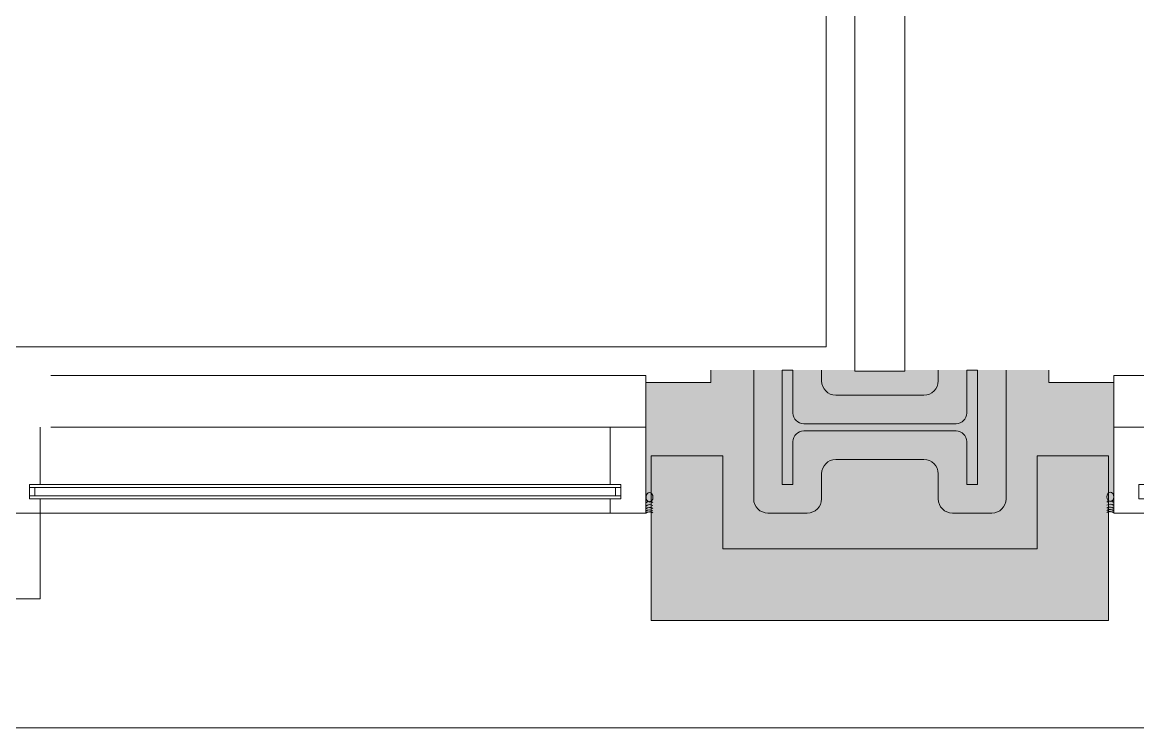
# Model space of a CAD drawing. Header units: inches. Extents: x 1 to 4637, y -664 to 702.
# Drawn here: x 1888 to 1966.1, y -663.6 to -614.3 of the extents above; entities that cross this region are included whole.
import ezdxf

# ---------------------------------------------------------------- set-up
doc = ezdxf.new("R2010")
doc.units = ezdxf.units.IN
doc.header["$MEASUREMENT"] = 0
for name, color, linetype, lineweight in [('B-BASE', 7, 'Continuous', 9), ('I-FURN', 30, 'Continuous', 9), ('I-WALL', 2, 'Continuous', 9), ('NABCA_dwg', 8, 'Continuous', 9), ('NB-PART-GWB', 7, 'Continuous', 9), ('NB-ROD-SEAL', 7, 'Continuous', 9), ('NB-WALL-EXT', 7, 'Continuous', 9), ('NB-WIND-EXT', 7, 'Continuous', 9), ('NB-WIND-MULL', 7, 'Continuous', 9), ('NB-WIND-SILL', 7, 'Continuous', 9)]:
    doc.layers.add(name, color=color, linetype=linetype, lineweight=lineweight)

# ---------------------------------------------------------------- blocks, each defined once
blk = doc.blocks.new('Desk - Group 3 - No Side Chairs-V20-New Construction - Tel_Data_Elec Plan')
at = {"layer": 'I-FURN'}
for p, q in [((0, 48), (0, 72)), ((0, 72), (72, 72))]:
    blk.add_line(p, q, dxfattribs=at)
blk = doc.blocks.new('NABCA_dwg_MA-2900-8th-120718_dwg-2391440-New Construction - Test Fit Plan-2421454-New Construction - Tel_Data_Elec Plan')
at = {"layer": 'B-BASE'}
blk.add_hatch(color=256, dxfattribs=at).paths.add_polyline_path([(-7437.212, -3896.601), (-7437.212, -3889.101), (-7436.837, -3889.101), (-7436.837, -3879.976), (-7441.382, -3879.976), (-7441.382, -3879.101), (-7451.462, -3879.101), (-7451.462, -3879.164), (-7454.962, -3879.164), (-7454.962, -3879.101), (-7465.042, -3879.101), (-7465.042, -3879.976), (-7469.587, -3879.976), (-7469.587, -3889.101), (-7469.212, -3889.101), (-7469.212, -3896.601), (-7451.462, -3896.601)], flags=0)
for p, q in [((-7462.042, -3888.099), (-7462.042, -3879.101)), ((-7457.292, -3879.101), (-7457.292, -3879.851)), ((-7449.132, -3879.851), (-7449.132, -3879.101)), ((-7444.382, -3879.101), (-7444.382, -3888.099)), ((-7456.292, -3880.851), (-7450.132, -3880.851)), ((-7458.542, -3882.851), (-7447.882, -3882.851)), ((-7447.882, -3883.351), (-7458.542, -3883.351)), ((-7450.132, -3885.351), (-7456.292, -3885.351)), ((-7457.292, -3886.351), (-7457.292, -3888.099)), ((-7449.132, -3888.099), (-7449.132, -3886.351)), ((-7458.292, -3889.099), (-7461.042, -3889.099)), ((-7445.382, -3889.099), (-7448.132, -3889.099))]:
    blk.add_line(p, q, dxfattribs=at)
at = {"layer": 'B-BASE', "flags": 128}
for points in [[(-5935.212, -3896.601), (-5935.212, -3904.101), (-8374.212, -3904.101), (-8374.212, -2881.078), (-8378.212, -2881.078), (-8378.212, -2538.101), (-5818.212, -2538.101), (-5818.212, -2548.101)], [(-7459.292, -3884.101), (-7459.292, -3887.099), (-7460.042, -3887.099), (-7460.042, -3879.104), (-7459.292, -3879.104), (-7459.292, -3882.101)], [(-7447.132, -3882.101), (-7447.132, -3879.104), (-7446.382, -3879.104), (-7446.382, -3887.099), (-7447.132, -3887.099), (-7447.132, -3884.101)]]:
    blk.add_lwpolyline(points, dxfattribs=at)
at = {"layer": 'B-BASE'}
for centre, radius, start, end in [((-7456.292, -3879.851), 1, 180, 270), ((-7450.132, -3879.851), 1, 270, 0), ((-7458.542, -3882.101), 0.75, 180, 270), ((-7447.882, -3882.101), 0.75, 270, 0), ((-7458.542, -3884.101), 0.75, 90, 180), ((-7447.882, -3884.101), 0.75, 0, 90), ((-7456.292, -3886.351), 1, 90, 180), ((-7450.132, -3886.351), 1, 0, 90), ((-7461.042, -3888.099), 1, 180, 270), ((-7458.292, -3888.099), 1, 270, 0), ((-7448.132, -3888.099), 1, 180, 270), ((-7445.382, -3888.099), 1, 270, 0)]:
    blk.add_arc(centre, radius, start, end, dxfattribs=at)
at = {"layer": 'NB-PART-GWB', "flags": 128}
for points in [[(-7469.587, -3884.101), (-7469.587, -3879.976), (-7465.042, -3879.976), (-7465.042, -3879.101)], [(-7441.382, -3879.101), (-7441.382, -3879.976), (-7436.837, -3879.976), (-7436.837, -3884.101)]]:
    blk.add_lwpolyline(points, dxfattribs=at)
at = {"layer": 'NB-ROD-SEAL'}
for centre, start, end in [((-7469.318, -3888.699), 56.64777, 129.97822), ((-7469.318, -3888.925), 56.64777, 129.97822), ((-7437.107, -3888.672), 50.02178, 123.35223), ((-7437.107, -3888.898), 50.02178, 123.35223), ((-7469.318, -3889.119), 56.64777, 129.97822), ((-7469.318, -3889.287), 56.64777, 129.97822), ((-7469.318, -3889.423), 56.64777, 129.97822), ((-7437.107, -3889.092), 50.02178, 123.35223), ((-7437.107, -3889.26), 50.02178, 123.35223), ((-7437.107, -3889.396), 50.02178, 123.35223)]:
    blk.add_arc(centre, 0.419, start, end, dxfattribs=at)
for centre in [(-7469.332, -3887.99), (-7437.092, -3887.963)]:
    blk.add_ellipse(centre, major_axis=(0, 0.333), ratio=0.724983, dxfattribs=at)
at = {"layer": 'NB-WALL-EXT', "flags": 128}
blk.add_lwpolyline([(-7469.212, -3896.601), (-7437.212, -3896.601), (-7437.212, -3885.101), (-7442.212, -3885.101), (-7442.212, -3891.601), (-7464.212, -3891.601), (-7464.212, -3885.101), (-7469.212, -3885.101)], close=True, dxfattribs=at)
at = {"layer": 'NB-WIND-EXT'}
for p, q in [((-7512.712, -3887.301), (-7471.337, -3887.301)), ((-7512.337, -3887.301), (-7512.337, -3887.901)), ((-7511.962, -3887.101), (-7471.337, -3887.101)), ((-7471.712, -3887.901), (-7471.712, -3887.301)), ((-7512.712, -3887.901), (-7471.337, -3887.901)), ((-7511.962, -3888.101), (-7471.337, -3888.101))]:
    blk.add_line(p, q, dxfattribs=at)
at = {"layer": 'NB-WIND-MULL', "flags": 128}
blk.add_lwpolyline([(-7514.462, -3883.101), (-7514.462, -3889.101), (-7511.962, -3889.101), (-7511.962, -3888.101), (-7512.712, -3888.101), (-7512.712, -3887.101), (-7511.962, -3887.101), (-7511.962, -3883.101)], dxfattribs=at)
for points in [[(-7472.087, -3889.101), (-7472.087, -3888.101), (-7471.337, -3888.101), (-7471.337, -3887.101), (-7472.087, -3887.101), (-7472.087, -3883.101), (-7469.587, -3883.101), (-7469.587, -3889.101)], [(-7434.337, -3889.101), (-7434.337, -3888.101), (-7435.087, -3888.101), (-7435.087, -3887.101), (-7434.337, -3887.101), (-7434.337, -3883.101), (-7436.837, -3883.101), (-7436.837, -3889.101)], [(-7514.462, -3895.101), (-7514.462, -3894.101), (-7513.712, -3894.101), (-7513.712, -3893.101), (-7514.462, -3893.101), (-7514.462, -3889.101), (-7511.962, -3889.101), (-7511.962, -3895.101)]]:
    blk.add_lwpolyline(points, close=True, dxfattribs=at)
at = {"layer": 'NB-WIND-SILL'}
for p, q in [((-7511.212, -3883.101), (-7472.087, -3883.101)), ((-7511.962, -3889.101), (-7472.087, -3889.101))]:
    blk.add_line(p, q, dxfattribs=at)
at = {"layer": 'NB-WIND-SILL', "flags": 128}
for points in [[(-7469.587, -3879.976), (-7469.587, -3879.476), (-7511.212, -3879.476)], [(-7395.212, -3879.476), (-7436.837, -3879.476), (-7436.837, -3879.976)]]:
    blk.add_lwpolyline(points, dxfattribs=at)
blk = doc.blocks.new('NABCA_dwg-2391440-New Construction - Tel_Data_Elec Plan')
blk.add_blockref('NABCA_dwg_MA-2900-8th-120718_dwg-2391440-New Construction - Test Fit Plan-2421454-New Construction - Tel_Data_Elec Plan', (10102.485, 3240.498))

msp = doc.modelspace()

# ---------------------------------------------------------------- linework, layer by layer
at = {"layer": 'I-WALL', "color": 250, "lineweight": 20}
for p, q in [((1946.286, -494.728), (1946.286, -638.665)), ((1949.786, -638.665), (1949.786, -494.728)), ((1946.286, -638.665), (1949.786, -638.665))]:
    msp.add_line(p, q, dxfattribs=at)

# ---------------------------------------------------------------- block references
at = {"layer": 'I-FURN', "rotation": 180}
msp.add_blockref('Desk - Group 3 - No Side Chairs-V20-New Construction - Tel_Data_Elec Plan', (1944.286, -564.978), dxfattribs=at)
at = {"layer": 'NABCA_dwg', "color": 7}
msp.add_blockref('NABCA_dwg-2391440-New Construction - Tel_Data_Elec Plan', (-701.237, 0), dxfattribs=at)

doc.saveas('drawing.dxf')
